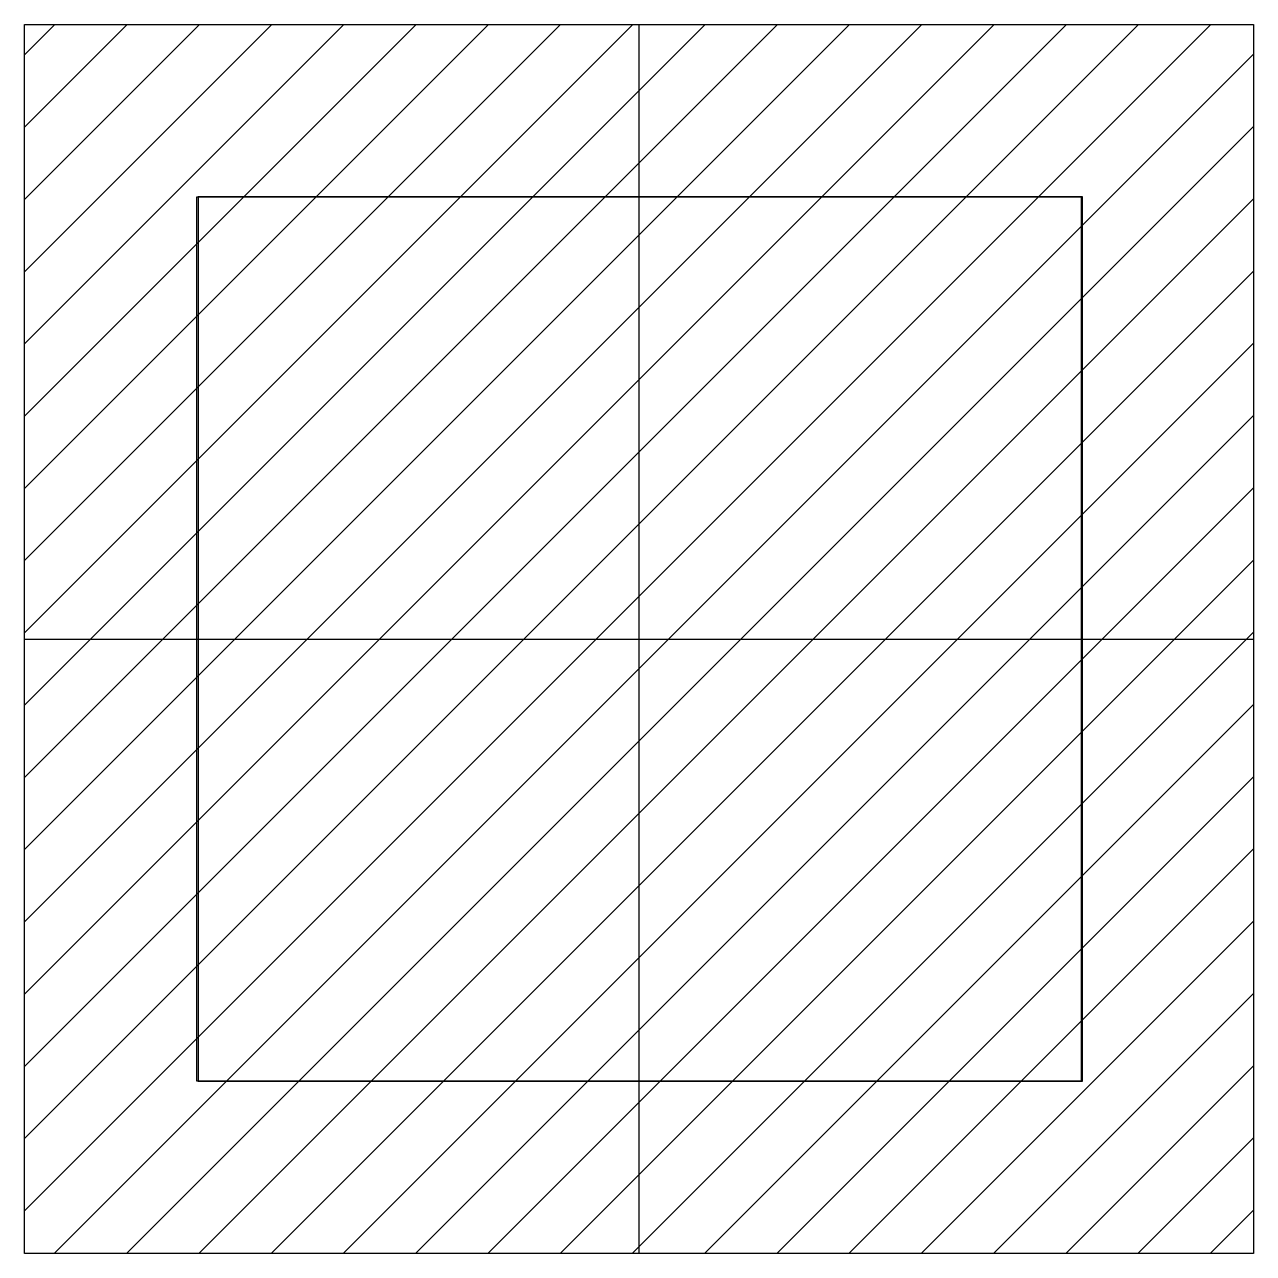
# Model space of a CAD drawing. Header units: millimetres. Extents: x -1052 to 3351, y 0 to 2015.
# Drawn here: x -178.733 to -174.107, y 1665.104 to 1669.729 of the extents above; entities that cross this region are included whole.
import ezdxf

# ---------------------------------------------------------------- set-up
doc = ezdxf.new("R2010")
doc.units = ezdxf.units.MM
doc.layers.add('AM_0', color=7, linetype='Continuous', lineweight=25)
doc.layers.add('COLUMN', color=3, linetype='Continuous')
pattern_1 = [(45, (-1069.52578, 7703.06718), (-0.1359721316, 0.1359721316), [])]

msp = doc.modelspace()

# ---------------------------------------------------------------- hatches: boundary and pattern name
h = msp.add_hatch()
h.set_pattern_fill('_U', color=0, scale=0.192294, angle=45, style=0, pattern_type=0)
h.set_pattern_definition(pattern_1)
h.paths.add_polyline_path([(-174.1074, 1669.7295), (-178.7329, 1669.7295), (-178.7329, 1665.104), (-174.1074, 1665.104)])
h = msp.add_hatch()
h.set_pattern_fill('_U', color=0, scale=0.192294, angle=45, style=0, pattern_type=0)
h.set_pattern_definition(pattern_1)
h.paths.add_polyline_path([(-174.1074, 1669.7295), (-178.7329, 1669.7295), (-178.7329, 1665.104), (-174.1074, 1665.104)])

# ---------------------------------------------------------------- linework, layer by layer
at = {"layer": 'AM_0'}
for p, q in [((-176.4202, 1669.7295), (-176.4202, 1665.104)), ((-178.7329, 1667.4167), (-174.1074, 1667.4167))]:
    msp.add_line(p, q, dxfattribs=at)
msp.add_lwpolyline([(-178.7329, 1669.7295), (-174.1074, 1669.7295), (-174.1074, 1665.104), (-178.7329, 1665.104)], close=True, dxfattribs=at)
msp.add_lwpolyline([(-178.7329, 1669.7295), (-174.1074, 1669.7295), (-174.1074, 1665.104), (-178.7329, 1665.104)], close=True, dxfattribs=at)
at = {"layer": 'COLUMN'}
for points in [[(-178.0842, 1669.0809), (-174.756, 1669.0808), (-174.7561, 1665.7526), (-178.0843, 1665.7527)], [(-178.0842, 1669.0809), (-174.756, 1669.0808), (-174.7561, 1665.7526), (-178.0843, 1665.7527)], [(-178.0793, 1665.7526), (-174.7511, 1665.7525), (-174.751, 1669.0807), (-178.0792, 1669.0808)], [(-178.0793, 1665.7526), (-174.7511, 1665.7525), (-174.751, 1669.0807), (-178.0792, 1669.0808)]]:
    msp.add_lwpolyline(points, close=True, dxfattribs=at)

doc.saveas('drawing.dxf')
